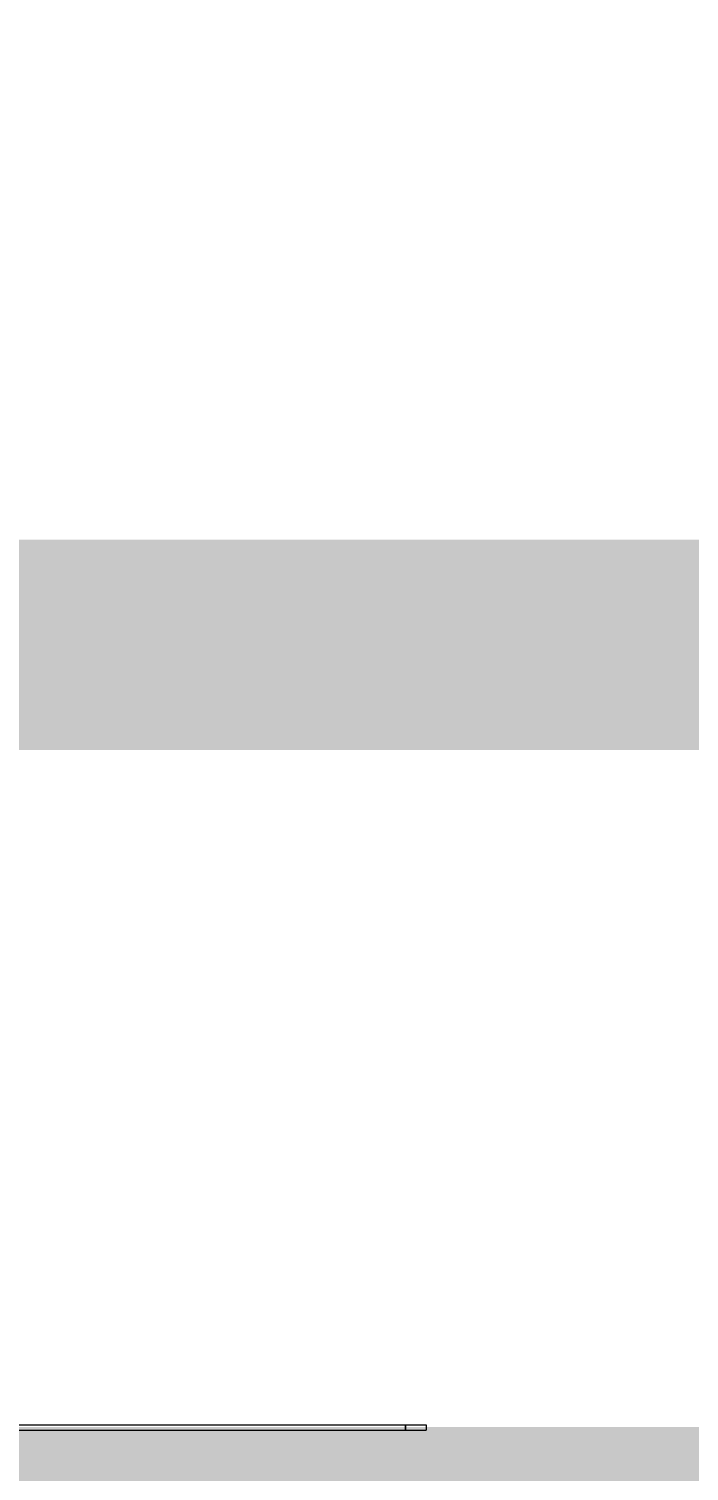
# Model space of a CAD drawing. Header units: millimetres. Extents: x 1522 to 2996, y -37 to 935.
# Drawn here: x 2561.7 to 2586.8, y 728.6 to 783.4 of the extents above; entities that cross this region are included whole.
import ezdxf

# ---------------------------------------------------------------- set-up
doc = ezdxf.new("R2010")
doc.units = ezdxf.units.MM
doc.header["$PDSIZE"] = -1
doc.linetypes.add('HIDDEN', pattern=[1.905, 1.27, -0.635])
doc.styles.get("Standard").update_dxf_attribs({"font": 'simplex.shx'})
doc.dimstyles.new('ISO-25', dxfattribs={"dimtxt": 2.5, "dimasz": 2.5, "dimexe": 1.25, "dimexo": 0.625, "dimtad": 1, "dimtxsty": 'Standard', "dimcen": 2.5, "dimadec": 0, "dimazin": 0, "dimtfac": 1, "dimtmove": 0, "dimatfit": 3, "dimfxl": 1, "dimarcsym": 0})

# ---------------------------------------------------------------- blocks, each defined once
blk = doc.blocks.new('*D30')
at = {"color": 0, "lineweight": -2, "transparency": 16777216}
for p, q in [((2530.08, 761.011), (2530.08, 788.559)), ((2548.61, 765.572), (2548.61, 788.559)), ((2522.08, 787.559), (2514.08, 787.559)), ((2530.08, 787.559), (2548.61, 787.559)), ((2556.61, 787.559), (2564.61, 787.559))]:
    blk.add_line(p, q, dxfattribs=at)
at = {"color": 0, "transparency": 16777216}
for points in [[(2522.08, 786.225), (2522.08, 788.892), (2530.08, 787.559)], [(2556.61, 788.892), (2556.61, 786.225), (2548.61, 787.559)]]:
    blk.add_solid(points, dxfattribs=at)
at = {"layer": 'Defpoints', "color": 0, "transparency": 16777216}
for p in [(2548.61, 787.559), (2548.61, 764.572), (2530.08, 760.011)]:
    blk.add_point(p, dxfattribs=at)
blk = doc.blocks.new('attachment and clamp x2')
at = {"color": 7, "linetype": 'Continuous', "lineweight": 15}
for p, q in [((1736.186, 179.434), (1792.499, 179.434)), ((1736.968, 179.635), (1791.717, 179.635)), ((1736.968, 179.434), (1791.717, 179.434)), ((1791.717, 179.434), (1791.717, 179.635)), ((1791.717, 179.635), (1792.499, 179.635)), ((1792.499, 179.635), (1792.499, 179.434))]:
    blk.add_line(p, q, dxfattribs=at)
at = {"color": 7, "linetype": 'HIDDEN', "lineweight": 0}
blk.add_line((1791.717, 179.635), (1791.717, 179.434), dxfattribs=at)

msp = doc.modelspace()

# ---------------------------------------------------------------- linework, layer by layer
at = {"lineweight": 15}
for points, const_width in [([(2553.666, 759.997), (2675.186, 759.997)], 8), ([(2516.063, 727.265), (2870.029, 727.265)], 6)]:
    msp.add_lwpolyline(points, dxfattribs=dict(at, const_width=const_width))

# ---------------------------------------------------------------- block references
msp.add_blockref('attachment and clamp x2', (784.268, 550.707))

# ---------------------------------------------------------------- dimensions: what is measured, and where the dimension line sits
dim = msp.add_linear_dim(base=(2548.61, 787.559), p1=(2530.08, 760.011), p2=(2548.61, 764.572), text=' ', dimstyle='ISO-25', override={"dimtxt": 10, "dimasz": 8, "dimexe": 1, "dimexo": 1, "dimgap": 1.524, "dimtih": 1, "dimtoh": 1, "dimzin": 0, "dimadec": 2, "dimtzin": 0})
dim.commit()
dim.dimension.update_dxf_attribs({"geometry": '*D30', "text_midpoint": (2539.345, 794.083)})

doc.saveas('drawing.dxf')
